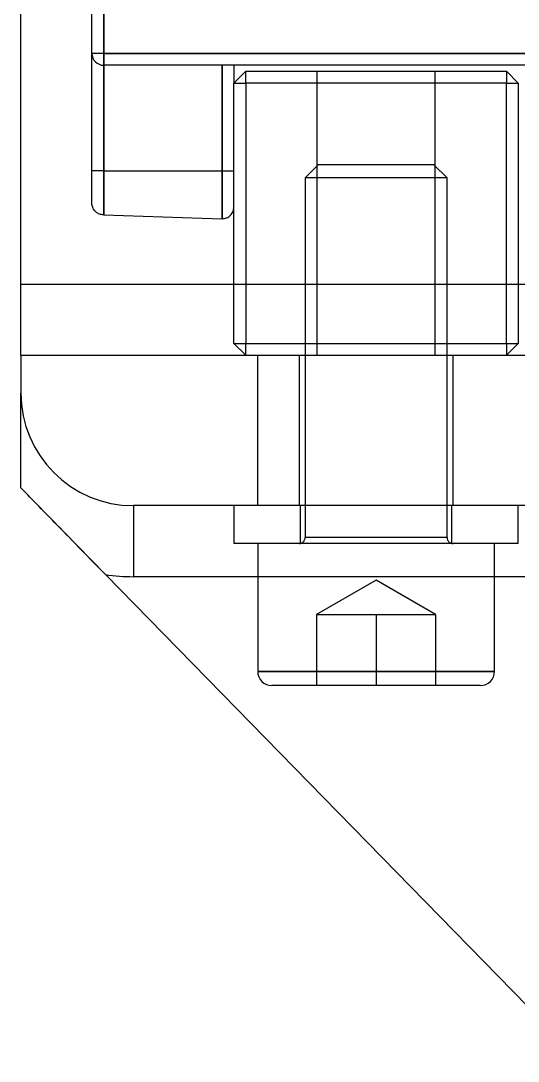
# Model space of a CAD drawing. Header units: metres. Extents: x 0 to 21025, y 0 to 14850.
# Drawn here: x 8559.28 to 8580.28, y 13104.62 to 13148.56 of the extents above; entities that cross this region are included whole.
import ezdxf

# ---------------------------------------------------------------- set-up
doc = ezdxf.new("R2010")
doc.units = ezdxf.units.M
doc.header["$LTSCALE"] = 25
doc.linetypes.add('HIDDEN2', pattern=[4.7625, 3.175, -1.5875])
doc.layers.add('SL4', color=4, linetype='Continuous')
doc.layers.add('ST1', color=7, linetype='HIDDEN2')

msp = doc.modelspace()

# ---------------------------------------------------------------- linework, layer by layer
at = {"layer": 'SL4'}
for p, q in [((8559.284, 13137.431), (8559.284, 13167.681)), ((8562.284, 13147.181), (8562.284, 13157.971)), ((8562.784, 13157.971), (8562.784, 13147.181)), ((8562.784, 13147.181), (8562.284, 13147.181)), ((8562.284, 13142.221), (8562.284, 13147.181)), ((8562.784, 13147.181), (8562.784, 13146.681)), ((8562.784, 13147.181), (8585.784, 13147.181)), ((8585.784, 13146.681), (8562.784, 13146.681)), ((8562.784, 13146.681), (8562.784, 13142.221)), ((8567.784, 13142.221), (8567.784, 13146.681)), ((8568.284, 13146.681), (8568.284, 13145.931)), ((8568.284, 13145.931), (8568.784, 13146.431)), ((8568.784, 13146.431), (8579.784, 13146.431)), ((8568.784, 13145.931), (8568.784, 13146.431)), ((8579.784, 13146.431), (8579.784, 13145.931)), ((8579.784, 13146.431), (8580.284, 13145.931)), ((8568.284, 13145.931), (8568.784, 13145.931)), ((8568.284, 13134.931), (8568.284, 13145.931)), ((8579.784, 13145.931), (8568.784, 13145.931)), ((8568.784, 13145.931), (8568.784, 13134.931)), ((8579.784, 13134.931), (8579.784, 13145.931)), ((8579.784, 13145.931), (8580.284, 13145.931)), ((8580.284, 13145.931), (8580.284, 13134.931)), ((8562.784, 13142.221), (8562.284, 13142.221)), ((8562.284, 13140.861), (8562.284, 13142.221)), ((8562.784, 13142.221), (8562.784, 13140.361)), ((8562.784, 13142.221), (8567.784, 13142.221)), ((8567.784, 13140.198), (8567.784, 13142.221)), ((8567.784, 13142.221), (8568.284, 13142.221)), ((8562.784, 13140.361), (8562.767, 13140.361)), ((8562.784, 13140.361), (8567.767, 13140.198)), ((8567.767, 13140.198), (8567.784, 13140.198)), ((8559.284, 13137.431), (8568.284, 13137.431)), ((8559.284, 13134.431), (8559.284, 13137.431)), ((8580.284, 13137.431), (8586.386, 13137.431)), ((8568.284, 13134.931), (8568.784, 13134.931)), ((8568.784, 13134.431), (8568.284, 13134.931)), ((8568.784, 13134.431), (8568.784, 13134.931)), ((8568.784, 13134.931), (8579.784, 13134.931)), ((8580.284, 13134.931), (8579.784, 13134.431)), ((8579.784, 13134.931), (8579.784, 13134.431)), ((8579.784, 13134.931), (8580.284, 13134.931)), ((8559.284, 13134.431), (8559.284, 13132.839)), ((8559.284, 13134.431), (8569.284, 13134.431)), ((8569.284, 13128.081), (8569.284, 13134.431)), ((8569.284, 13134.431), (8586.386, 13134.431)), ((8564.041, 13128.081), (8564.041, 13125.081)), ((8569.284, 13128.081), (8564.041, 13128.081)), ((8568.284, 13128.081), (8568.284, 13126.481)), ((8586.271, 13128.081), (8569.284, 13128.081)), ((8580.284, 13126.481), (8580.284, 13128.081)), ((8580.284, 13126.481), (8568.284, 13126.481)), ((8569.284, 13126.481), (8569.284, 13121.081)), ((8579.284, 13121.081), (8579.284, 13126.481)), ((8588.28, 13099.15), (8562.858, 13125.172)), ((8569.284, 13125.081), (8564.041, 13125.081)), ((8586.271, 13125.081), (8579.284, 13125.081)), ((8569.284, 13121.081), (8579.284, 13121.081)), ((8578.684, 13120.481), (8569.884, 13120.481))]:
    msp.add_line(p, q, dxfattribs=at)
for centre, radius, start, end in [((8562.784, 13147.181), 0.5, 180, 270), ((8564.041, 13132.839), 4.757, 180, 270), ((8564.041, 13132.839), 7.757, 261.2317, 270), ((8569.884, 13121.081), 0.6, 180, 270), ((8578.684, 13121.081), 0.6, 270, 0)]:
    msp.add_arc(centre, radius, start, end, dxfattribs=at)
for points, knots in [([(8562.767, 13140.361), (8562.712, 13140.369), (8562.602, 13140.383), (8562.457, 13140.471), (8562.348, 13140.597), (8562.294, 13140.733), (8562.284, 13140.824), (8562.284, 13140.859), (8562.284, 13140.861)], [0, 0, 0, 0, 0.212749, 0.425425, 0.640195, 0.859685, 0.99159, 1, 1, 1, 1]), ([(8567.784, 13140.198), (8567.849, 13140.205), (8567.98, 13140.22), (8568.145, 13140.335), (8568.261, 13140.499), (8568.276, 13140.629), (8568.284, 13140.694)], [0, 0, 0, 0, 0.25, 0.5, 0.75, 1, 1, 1, 1]), ([(8559.284, 13128.831), (8559.284, 13129.64), (8559.284, 13130.887), (8559.284, 13132.331), (8559.284, 13132.839)], [0, 0, 0, 0, 0.648144, 1, 1, 1, 1]), ([(8562.858, 13125.172), (8562.192, 13125.854), (8561.074, 13126.999), (8559.799, 13128.304), (8559.284, 13128.831)], [0, 0, 0, 0, 0.595978, 1, 1, 1, 1])]:
    msp.add_open_spline(points, degree=3, knots=knots, dxfattribs=at)
at = {"layer": 'ST1'}
for p, q in [((8562.784, 13147.181), (8562.784, 13155.531)), ((8562.784, 13147.181), (8562.284, 13147.181)), ((8585.784, 13147.181), (8562.784, 13147.181)), ((8562.784, 13146.681), (8562.784, 13147.181)), ((8562.784, 13142.221), (8562.784, 13146.681)), ((8567.784, 13146.681), (8567.784, 13142.221)), ((8571.784, 13146.431), (8571.784, 13134.431)), ((8576.784, 13134.431), (8576.784, 13146.431)), ((8571.838, 13142.481), (8571.284, 13141.927)), ((8576.729, 13142.481), (8571.838, 13142.481)), ((8577.284, 13141.927), (8576.729, 13142.481)), ((8562.784, 13142.221), (8562.284, 13142.221)), ((8562.784, 13140.361), (8562.784, 13142.221)), ((8562.784, 13142.221), (8567.784, 13142.221)), ((8567.784, 13142.221), (8567.784, 13140.198)), ((8567.784, 13142.221), (8568.284, 13142.221)), ((8577.284, 13141.927), (8571.284, 13141.927)), ((8571.284, 13141.927), (8571.284, 13126.731)), ((8577.284, 13126.731), (8577.284, 13141.927)), ((8568.284, 13137.431), (8580.284, 13137.431)), ((8571.034, 13134.431), (8571.034, 13128.081)), ((8577.534, 13128.081), (8577.534, 13134.431)), ((8562.858, 13125.172), (8559.284, 13128.831)), ((8571.084, 13128.081), (8571.084, 13126.481)), ((8577.484, 13126.481), (8577.484, 13128.081)), ((8577.284, 13126.731), (8571.284, 13126.731)), ((8579.284, 13125.081), (8569.284, 13125.081)), ((8574.284, 13124.93), (8571.774, 13123.481)), ((8576.794, 13123.481), (8574.284, 13124.93)), ((8571.774, 13123.481), (8573.029, 13123.481)), ((8571.774, 13123.481), (8571.774, 13120.481)), ((8573.029, 13123.481), (8574.284, 13123.481)), ((8574.284, 13123.481), (8575.539, 13123.481)), ((8574.284, 13123.481), (8574.284, 13120.481)), ((8575.539, 13123.481), (8576.794, 13123.481)), ((8576.794, 13123.481), (8576.794, 13120.481)), ((8579.284, 13121.081), (8569.284, 13121.081))]:
    msp.add_line(p, q, dxfattribs=at)
for centre, start, end in [((8571.034, 13126.731), 270, 0), ((8577.534, 13126.731), 180, 270)]:
    msp.add_arc(centre, 0.25, start, end, dxfattribs=at)

doc.saveas('drawing.dxf')
